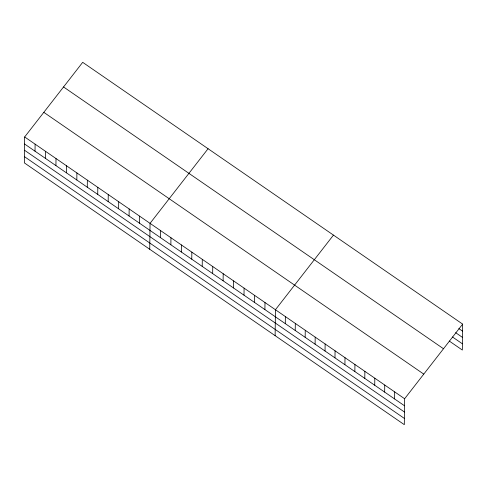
<?xml version="1.0" encoding="UTF-8"?>
<svg xmlns="http://www.w3.org/2000/svg" width="487" height="487" viewBox="0 0 487 487"><rect width="100%" height="100%" fill="white"/><g stroke="black" fill="none" stroke-linecap="round" stroke-linejoin="round"><path stroke-width="0.73" d="M24.667 136.957L24.35 162.883L404.307 424.67L404.624 398.743L462.65 324.117L82.693 62.33L24.667 136.957L404.624 398.743M35.027 151.201L35.113 144.158M45.48 158.403L45.565 151.354M55.926 165.604L56.011 158.555M66.378 172.8L66.463 165.757M76.824 180.001L76.909 172.952M87.276 187.197L87.362 180.153M97.723 194.398L97.808 187.349M108.169 201.6L108.26 194.55M118.621 208.795L118.706 201.752M129.067 215.997L129.158 208.947M139.519 223.198L139.605 216.149M149.734 249.271L150.051 223.344L208.077 148.724M160.418 237.595L160.503 230.546M170.864 244.791L170.949 237.747M181.316 251.992L181.401 244.943M191.762 259.194L191.848 252.144M202.215 266.389L202.3 259.346M212.661 273.591L212.746 266.541M223.107 280.792L223.198 273.743M233.559 287.987L233.644 280.938M244.005 295.189L244.09 288.14M254.458 302.384L254.543 295.341M264.904 309.586L264.989 302.537M275.125 335.659L275.441 309.738L333.461 235.111M285.291 323.63L285.376 316.587M295.225 330.478L295.317 323.429M305.166 337.327L305.252 330.277M315.101 344.175L315.186 337.126M325.042 351.017L325.127 343.974M334.977 357.866L335.062 350.817M344.918 364.714L345.003 357.665M354.853 371.557L354.938 364.513M364.787 378.405L364.879 371.356M374.728 385.254L374.813 378.204M384.663 392.102L384.748 385.053M394.604 398.944L394.689 391.901M462.65 324.117L462.333 350.043L449.288 341.058M458.839 328.597L462.565 331.166M455.655 332.688L462.486 337.394M452.472 336.967L462.407 343.816M63.541 86.96L443.505 348.747M43.812 112.333L423.775 374.119M24.581 144.006L404.539 405.793M24.502 150.233L404.466 412.02M24.429 156.65L404.387 418.443"/></g></svg>
